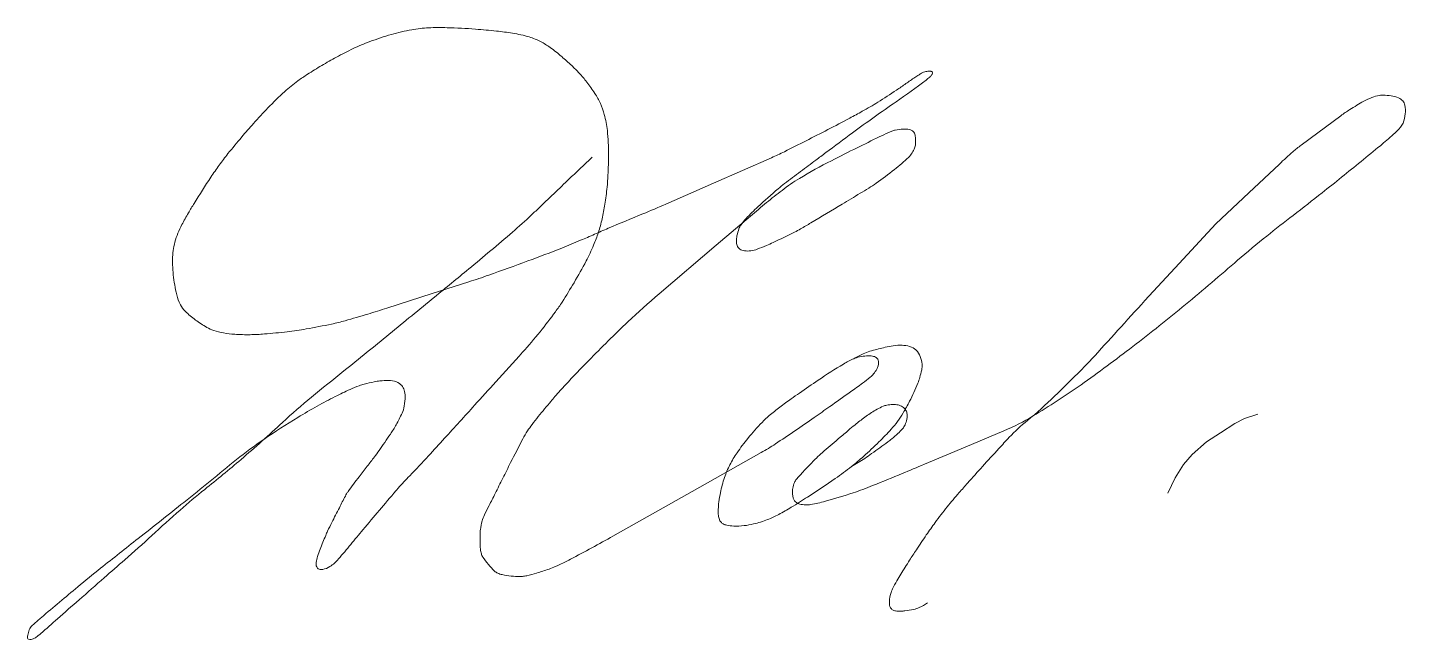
# Model space of a CAD drawing. Header units: millimetres. Extents: x 2.3 to 13.6, y 0 to 5.
import ezdxf

# ---------------------------------------------------------------- set-up
doc = ezdxf.new("R2010")
doc.units = ezdxf.units.MM

msp = doc.modelspace()

# ---------------------------------------------------------------- linework, layer by layer
at = {"color": 5, "lineweight": 20}
for points in [[(9.051, 2.293, -0.02267), (9.14, 2.337, -0.037304), (9.197, 2.358, -0.011331), (9.308, 2.386, -0.019225), (9.374, 2.399, -0.048234), (9.445, 2.403, -0.055025), (9.507, 2.393, -0.12555), (9.559, 2.364, -0.116662), (9.594, 2.31, -0.059232), (9.609, 2.248, -0.081329), (9.606, 2.202, -0.017667), (9.59, 2.139, -0.024084), (9.574, 2.094, -0.010263), (9.541, 2.018, -0.010638), (9.507, 1.945, -0.01782), (9.454, 1.85, -0.023271), (9.409, 1.781, -0.025865), (9.357, 1.717, -0.014667), (9.256, 1.613, -0.012049), (9.131, 1.495, -0.015935), (9.032, 1.412, -0.014298), (8.9, 1.314, -0.008619), (8.674, 1.163, -0.007938), (8.54, 1.079, -0.010711), (8.438, 1.021, -0.033647), (8.346, 0.978, -0.029106), (8.233, 0.943, -0.036575), (8.156, 0.929, -0.033396), (8.07, 0.926, -0.041754), (8.013, 0.933, -0.079805), (7.984, 0.943, -0.083377), (7.965, 0.959, -0.089669), (7.953, 0.979, -0.063049), (7.945, 1.011, -0.039285), (7.944, 1.063, -0.021676), (7.949, 1.123, -0.016771), (7.962, 1.199, -0.03227), (7.995, 1.322, -0.036004), (8.039, 1.426, -0.031179), (8.098, 1.525, -0.024357), (8.186, 1.642, -0.014605), (8.302, 1.773, -0.031804), (8.36, 1.828, -0.009235), (8.447, 1.897, -0.008838), (8.54, 1.965, -0.00387), (8.607, 2.012, -0.001696), (8.761, 2.118, -0.013403), (8.967, 2.249, -0.034393), (9.051, 2.293, -0.046476), (9.097, 2.307, -0.037717), (9.156, 2.316, -0.027629), (9.182, 2.316, -0.032752), (9.204, 2.314, -0.103383), (9.234, 2.302, -0.141805), (9.249, 2.284, -0.054844), (9.253, 2.272, -0.053311), (9.254, 2.26, -0.067245), (9.25, 2.235, -0.056401), (9.239, 2.207, -0.045528), (9.213, 2.169, -0.053544), (9.185, 2.141, -0.007808), (9.123, 2.093, -0.004972), (9.023, 2.021, -0.001145), (8.855, 1.902, -0.001518), (8.728, 1.813, -0.006309), (8.411, 1.597, -0.017615), (8.294, 1.526), (7.732, 1.209), (7.084, 0.844, -0.006873), (6.738, 0.655, -0.019357), (6.612, 0.595, -0.019198), (6.562, 0.575, -0.009605), (6.46, 0.542, -0.013047), (6.38, 0.52, -0.029333), (6.344, 0.514, -0.041509), (6.322, 0.513, -0.013044), (6.253, 0.517, -0.029452), (6.18, 0.529, -0.057384), (6.143, 0.541, -0.075975), (6.117, 0.558, -0.031535), (6.066, 0.613, -0.028213), (6.021, 0.672, -0.074267), (6.009, 0.698, -0.047378), (6.001, 0.736, -0.025909), (5.998, 0.807, -0.009956), (5.999, 0.866, -0.018752), (6.001, 0.897, -0.036777), (6.015, 0.968, -0.050022), (6.034, 1.017, -0.00064), (6.072, 1.093, 0.000495), (6.122, 1.192, 0.00008), (6.184, 1.316, -0.000077), (6.248, 1.444, -0.006417), (6.348, 1.637, -0.018238), (6.386, 1.703, -0.023571), (6.423, 1.755, -0.009065), (6.526, 1.884, -0.00161), (6.577, 1.944, -0.002428), (6.61, 1.983, -0.0106), (6.697, 2.08, -0.005053), (6.886, 2.278, -0.009964), (7.206, 2.594, -0.01311), (7.46, 2.822), (7.927, 3.22), (8.206, 3.457, -0.005718), (8.338, 3.568, -0.006094), (8.465, 3.668, -0.029645), (8.607, 3.766, -0.017167), (8.868, 3.91, -0.002531), (9.078, 4.016, -0.002973), (9.258, 4.104, -0.002716), (9.336, 4.141, -0.008161), (9.362, 4.152, -0.060898), (9.39, 4.161, -0.026759), (9.455, 4.168, -0.024455), (9.483, 4.168, -0.031433), (9.504, 4.166, -0.095114), (9.525, 4.158, -0.099126), (9.541, 4.143, -0.089182), (9.549, 4.127, -0.044339), (9.555, 4.092, -0.046462), (9.555, 4.045, -0.067159), (9.548, 4.014, -0.057869), (9.528, 3.975, -0.051341), (9.497, 3.937, -0.015376), (9.443, 3.888, -0.014316), (9.383, 3.838, -0.007738), (9.234, 3.727, -0.019652), (9.173, 3.686, -0.001139), (9.103, 3.644, -0.000535), (8.956, 3.555, -0.00077), (8.701, 3.403, -0.002328), (8.617, 3.353, -0.016925), (8.567, 3.326, -0.004979), (8.392, 3.242, -0.009966), (8.339, 3.218, -0.007083), (8.262, 3.187, -0.061925), (8.211, 3.174, -0.06171), (8.158, 3.174, -0.130803), (8.119, 3.189, -0.150104), (8.098, 3.218, -0.07816), (8.092, 3.251, -0.057603), (8.097, 3.297, -0.033722), (8.113, 3.355, -0.061725), (8.128, 3.384, -0.03996), (8.172, 3.439, -0.020886), (8.268, 3.534, -0.005387), (8.433, 3.681, -0.017555), (8.485, 3.724, -0.000626), (8.617, 3.822, -0.000667), (8.741, 3.915, -0.000181), (8.823, 3.976, -0.000068), (9.041, 4.138, -0.010037), (9.396, 4.391, 0.014408), (9.641, 4.569, 0.01755), (9.671, 4.593, 0.029893), (9.686, 4.609, 0.079199), (9.692, 4.618, 0.099865), (9.694, 4.627, 0.161908), (9.692, 4.635, 0.144922), (9.684, 4.64, 0.070258), (9.676, 4.642, 0.04415), (9.663, 4.642, 0.042557), (9.632, 4.636, 0.058689), (9.61, 4.628, 0.012749), (9.584, 4.612, 0.009733), (9.55, 4.591, 0.009448), (9.477, 4.54, -0.009041), (9.401, 4.487, -0.009112), (9.248, 4.388, -0.011301), (9.12, 4.314, -0.005196), (9.018, 4.258, -0.002982), (8.839, 4.164, -0.003456), (8.484, 3.984, -0.011888), (8.379, 3.935), (7.904, 3.726), (7.516, 3.556, -0.007325), (7.328, 3.476, 0.004854), (7.044, 3.358, 0.004129), (6.933, 3.309, -0.004086), (6.82, 3.26, -0.007906), (6.665, 3.196, -0.004514), (6.389, 3.091, -0.003701), (6.069, 2.976, -0.007384), (5.908, 2.921), (5.608, 2.825), (5.238, 2.706, -0.004663), (5.082, 2.657, -0.003943), (4.896, 2.603, -0.016872), (4.786, 2.576, -0.009107), (4.579, 2.536, -0.012852), (4.423, 2.513, -0.010888), (4.237, 2.495, -0.016756), (4.121, 2.489, -0.015221), (3.994, 2.492, -0.032988), (3.904, 2.503, -0.035184), (3.823, 2.524, -0.049493), (3.767, 2.549, -0.026792), (3.673, 2.609, -0.042057), (3.591, 2.681, -0.069644), (3.551, 2.734, -0.065602), (3.521, 2.815, -0.034151), (3.493, 2.978, -0.010556), (3.487, 3.059, -0.018523), (3.486, 3.105, -0.061611), (3.506, 3.245, -0.056964), (3.563, 3.388, -0.007326), (3.616, 3.484, -0.008894), (3.663, 3.562, -0.006041), (3.8, 3.776, -0.012916), (3.868, 3.874, -0.010249), (3.939, 3.968, -0.006798), (4.052, 4.104, -0.008263), (4.148, 4.215, -0.006982), (4.266, 4.342, -0.018939), (4.402, 4.474, -0.025609), (4.511, 4.563, -0.014188), (4.589, 4.616, -0.009855), (4.705, 4.688, -0.010627), (4.826, 4.756, -0.009686), (4.962, 4.826, -0.024281), (5.097, 4.883, -0.01902), (5.274, 4.942, -0.026105), (5.44, 4.98, -0.031969), (5.578, 4.996, -0.018553), (5.73, 4.997, -0.012228), (5.961, 4.985, -0.008754), (6.133, 4.969, -0.011438), (6.264, 4.952, -0.03402), (6.4, 4.921, -0.047479), (6.493, 4.883, -0.033293), (6.57, 4.836, -0.024903), (6.665, 4.761, -0.011221), (6.747, 4.687, -0.014227), (6.808, 4.626, -0.02429), (6.87, 4.553, -0.020421), (6.936, 4.46, -0.037894), (6.981, 4.377, -0.038181), (7.013, 4.288, -0.041861), (7.038, 4.158, -0.028183), (7.048, 3.962, -0.008396), (7.043, 3.793, -0.014197), (7.036, 3.694, -0.014523), (7.018, 3.554, -0.016913), (6.995, 3.435, -0.021562), (6.965, 3.324, -0.022729), (6.926, 3.221, -0.019898), (6.865, 3.091, -0.014153), (6.766, 2.914, -0.007668), (6.669, 2.756, -0.014761), (6.614, 2.677, -0.013564), (6.489, 2.513, -0.012646), (6.345, 2.345, -0.000579), (6.127, 2.104, -0.000731), (5.954, 1.913, -0.000217), (5.709, 1.643, -0.000404), (5.577, 1.499, -0.009645), (5.424, 1.337, 0.01557), (5.33, 1.236, 0.003789), (5.31, 1.213, 0.000272), (5.042, 0.896, 0.002086), (4.942, 0.776, -0.002105), (4.843, 0.657, -0.073282), (4.772, 0.595, -0.109137), (4.713, 0.572, -0.090985), (4.685, 0.573, -0.160391), (4.671, 0.582, -0.120136), (4.661, 0.602, -0.10212), (4.66, 0.628, -0.028789), (4.671, 0.677, -0.022754), (4.692, 0.737, -0.004342), (4.738, 0.85, -0.014501), (4.753, 0.884, -0.00272), (4.788, 0.955, -0.001604), (4.849, 1.076, -0.002123), (4.898, 1.171, -0.011951), (4.907, 1.188, -0.027244), (4.921, 1.209, -0.004469), (5.01, 1.328, -0.003538), (5.077, 1.414, 0.004034), (5.135, 1.49, 0.010164), (5.173, 1.542, 0.004006), (5.266, 1.677, 0.021993), (5.313, 1.753, 0.018602), (5.361, 1.848, 0.061362), (5.379, 1.906, 0.046848), (5.387, 1.985, 0.077199), (5.379, 2.037, 0.10214), (5.359, 2.073, 0.121225), (5.316, 2.103, 0.094627), (5.251, 2.115, 0.020498), (5.181, 2.111, 0.030315), (5.134, 2.104, 0.012231), (5.053, 2.085, 0.022392), (5.01, 2.072, 0.019077), (4.937, 2.042, 0.011157), (4.814, 1.983, 0.010344), (4.669, 1.906, 0.009192), (4.51, 1.813, 0.014423), (4.231, 1.633, 0.017454), (4.01, 1.469, 0.003878), (3.794, 1.293, -0.003895), (3.578, 1.119, -0.001991), (3.207, 0.825, 0.002399), (2.899, 0.581, 0.004444), (2.712, 0.428, 0.002777), (2.416, 0.18, 0.010575), (2.35, 0.122, 0.028045), (2.327, 0.098, 0.090764), (2.316, 0.079, 0.043836), (2.304, 0.035, 0.033234), (2.302, 0.018, 0.080812), (2.303, 0.011, 0.238243), (2.311, 0.002, 0.128116), (2.332, 0, 0.041252), (2.349, 0.004, 0.066547), (2.36, 0.009, 0.016099), (2.387, 0.029, 0.017407), (2.41, 0.048, 0.000971), (2.547, 0.168, -0.000751), (2.723, 0.323, -0.000138), (2.928, 0.503, 0.000169), (3.096, 0.65, 0.005409), (3.317, 0.848, -0.005159), (3.548, 1.056, -0.011591), (3.749, 1.225, 0.007871), (4.046, 1.47, 0.01022), (4.385, 1.772, -0.014735), (4.622, 1.979, -0.00299), (4.886, 2.193, 0.002137), (5.256, 2.493, 0.000501), (5.626, 2.796, 0.000662), (5.906, 3.026, 0.005032), (6.263, 3.327, 0.011243), (6.418, 3.467, 0.00242), (6.487, 3.532, -0.000642), (6.746, 3.78, -0.00131), (6.792, 3.823, -0.000489), (6.915, 3.939)], [(9.032, 1.412, 0.008257), (9.14, 1.478, 0.014996), (9.197, 1.518, 0.001817), (9.328, 1.613, 0.006872), (9.362, 1.639, 0.022463), (9.411, 1.681, 0.026616), (9.45, 1.721, 0.068574), (9.47, 1.753, 0.054663), (9.485, 1.798, 0.05557), (9.488, 1.825, 0.058548), (9.485, 1.851, 0.100832), (9.473, 1.877, 0.088403), (9.449, 1.9, 0.084587), (9.413, 1.915, 0.074903), (9.369, 1.919, 0.033802), (9.321, 1.913, 0.053291), (9.291, 1.904, 0.022398), (9.241, 1.88, 0.024124), (9.196, 1.853, 0.009089), (9.11, 1.792, 0.019319), (9.071, 1.762, 0.000169), (9.02, 1.719, 0.000107), (8.941, 1.651, 0.000158), (8.81, 1.54, 0.000562), (8.774, 1.508, 0.021719), (8.748, 1.484, 0.004654), (8.635, 1.367, 0.00672), (8.605, 1.334, 0.009401), (8.584, 1.309, 0.074524), (8.567, 1.281, 0.052715), (8.553, 1.236, 0.035264), (8.551, 1.212, 0.028619), (8.551, 1.183, 0.05558), (8.557, 1.153, 0.075056), (8.567, 1.132, 0.109316), (8.582, 1.117, 0.075172), (8.611, 1.105, 0.049776), (8.656, 1.099, 0.051478), (8.701, 1.102, 0.014339), (8.757, 1.112, 0.012944), (8.819, 1.128, 0.011929), (9.046, 1.197, 0.01664), (9.205, 1.256, 0.001247), (9.446, 1.355, 0.001655), (9.628, 1.431), (9.96, 1.571), (10.277, 1.704, 0.034908), (10.515, 1.825, 0.019887), (10.907, 2.08, 0.009403), (11.329, 2.392, 0.008923), (11.761, 2.736, 0.006442), (12.186, 3.097, -0.011577), (12.424, 3.295, -0.003678), (12.64, 3.464, 0.003355), (12.876, 3.648, 0.002791), (13.036, 3.776, 0.001405), (13.352, 4.033, 0.013897), (13.458, 4.125, 0.023443), (13.517, 4.184, 0.100768), (13.537, 4.217, 0.049381), (13.555, 4.293, 0.080176), (13.553, 4.363, 0.142257), (13.535, 4.398, 0.102539), (13.501, 4.423, 0.067921), (13.439, 4.44, 0.02698), (13.377, 4.446, 0.052868), (13.346, 4.444, 0.044025), (13.282, 4.426, 0.039826), (13.216, 4.396, 0.012671), (13.103, 4.328, 0.018837), (13.029, 4.278), (12.84, 4.137), (12.705, 4.037, 0.018483), (12.637, 3.983, 0.010873), (12.527, 3.883), (12.279, 3.649), (12.009, 3.395), (11.708, 3.07), (11.429, 2.767, 0.002936), (11.206, 2.523, -0.00305), (10.992, 2.288, -0.009257), (10.907, 2.2, -0.003694), (10.691, 1.986, -0.023243), (10.469, 1.788, 0.034382), (10.321, 1.651, 0.002936), (10.235, 1.558, 0.001914), (10.103, 1.413, 0.000978), (9.981, 1.277, 0.001728), (9.912, 1.199, 0.011742), (9.813, 1.082, 0.011166), (9.716, 0.955, 0.006863), (9.643, 0.853, 0.005904), (9.562, 0.731, 0.003634), (9.507, 0.647, 0.002665), (9.435, 0.532, 0.010099), (9.402, 0.477, 0.009016), (9.368, 0.414, 0.054855), (9.353, 0.374, 0.039851), (9.342, 0.315, 0.064794), (9.343, 0.28, 0.098906), (9.351, 0.259, 0.106655), (9.368, 0.241, 0.109768), (9.391, 0.232, 0.028317), (9.412, 0.23, 0.021989), (9.44, 0.23, 0.024843), (9.468, 0.233, 0.009567), (9.54, 0.245, 0.06489), (9.586, 0.26, 0.041331), (9.653, 0.298)]]:
    msp.add_lwpolyline(points, format="xyb", dxfattribs=at)
msp.add_lwpolyline([(11.616, 1.194), (11.675, 1.319), (11.744, 1.429), (11.815, 1.51), (11.933, 1.615), (12.046, 1.688), (12.163, 1.764), (12.242, 1.804), (12.35, 1.841)], dxfattribs=at)

doc.saveas('drawing.dxf')
